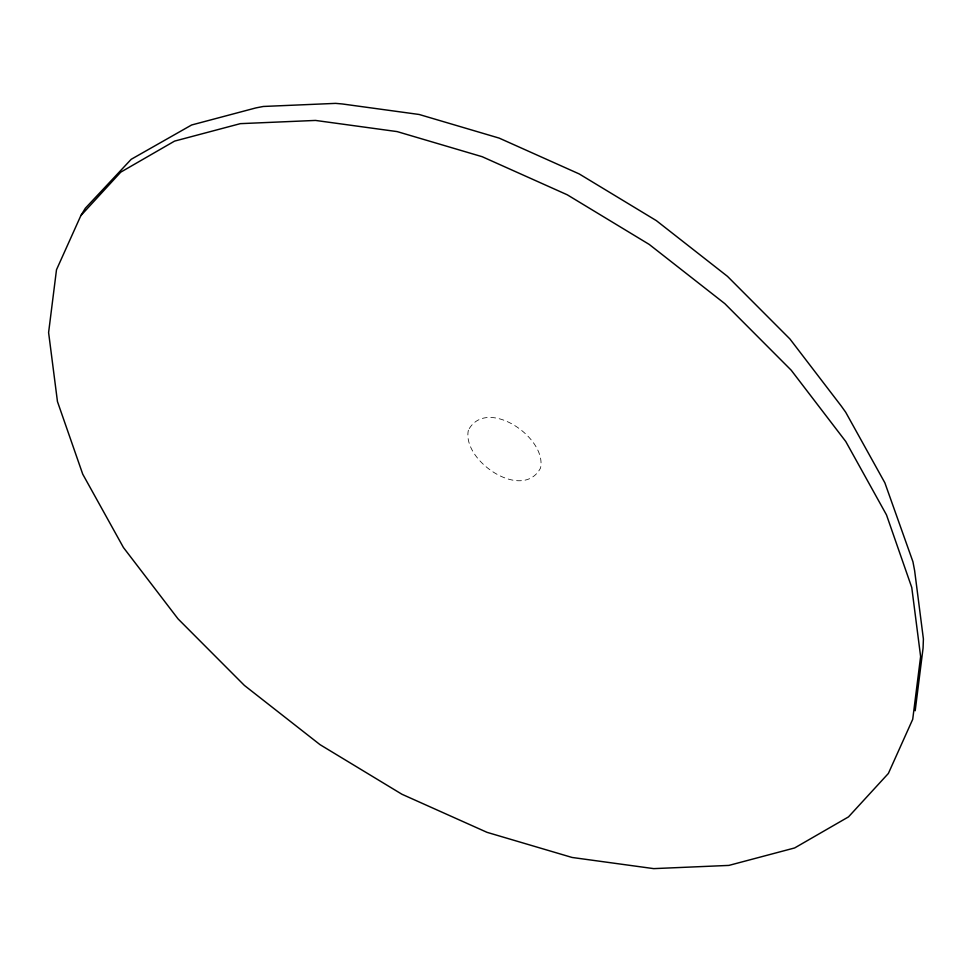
<?xml version="1.0" encoding="UTF-8"?>
<svg xmlns="http://www.w3.org/2000/svg" width="972" height="972" viewBox="0 0 972 972"><rect width="100%" height="100%" fill="white"/><g stroke="black" fill="none" stroke-linecap="round" stroke-linejoin="round"><path stroke-width="0.73" stroke-dasharray="4.86 3.65" d="M468.383 430.159C461.7 460.728 522.632 501.917 540.529 468.042C547.224 437.461 486.292 396.284 468.383 430.159"/><path stroke-width="1.46" d="M915.187 710.751L923.072 648.105L923.4 638.993L914.628 570.637L912.939 561.755L884.872 482.829L845.701 412.25L841.302 406.102L789.932 338.985L727.469 276.352L656.331 220.62L579.227 173.939L499.146 138.097L419.151 114.477L342.326 103.968L335.607 103.372L263.315 106.47L255.976 107.892L191.618 124.987L131.184 159.311L85.329 208.251L80.858 215.602L56.498 269.754L48.6 332.546L57.457 401.57L82.729 474.154L123.444 547.528L178.034 618.872L244.409 685.43L320.019 744.649L401.946 794.258L487.057 832.348L572.071 857.462L653.719 868.628L728.879 865.408L794.646 847.949L848.495 816.893L888.372 773.457L912.72 719.304L920.618 656.513L911.76 587.489L886.488 514.893L845.774 441.519L791.184 370.186L724.808 303.629L649.199 244.409L567.271 194.801L482.161 156.699L397.147 131.597L315.499 120.431L240.339 123.651L174.571 141.11L120.722 172.166L80.858 215.602"/></g></svg>
